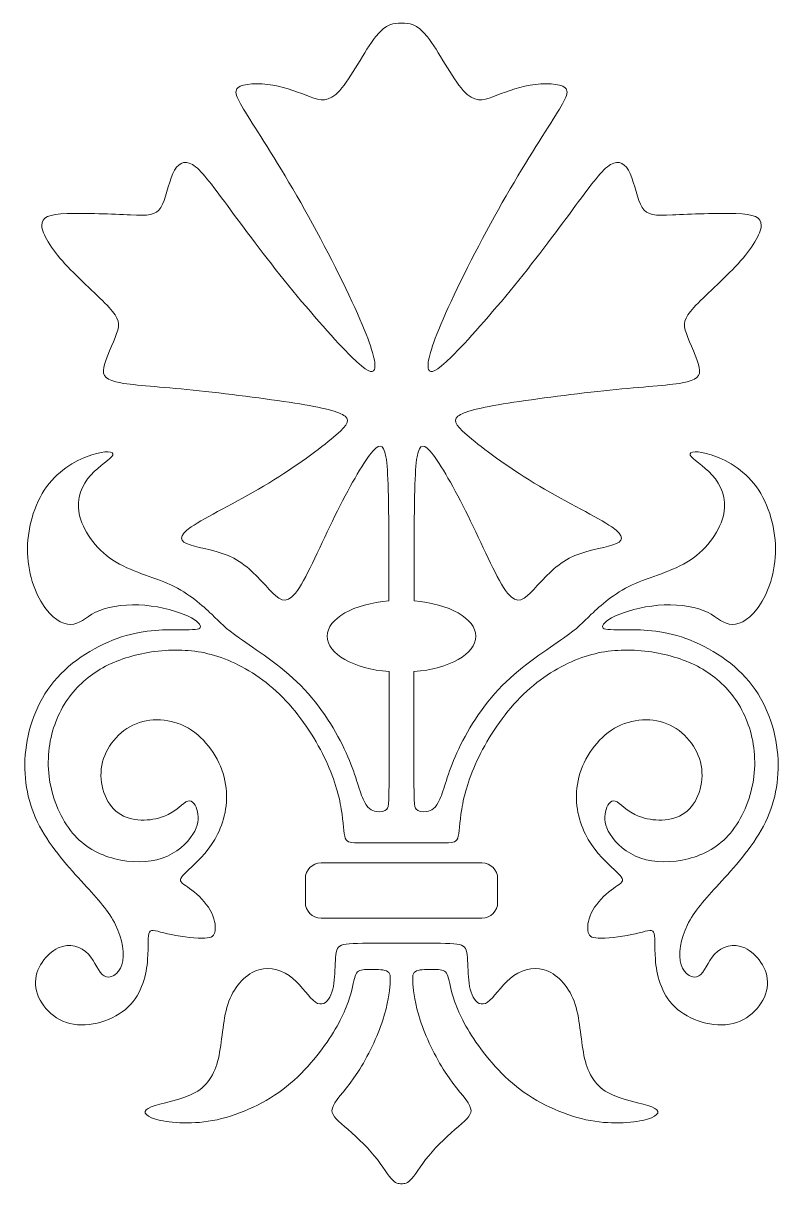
# Model space of a CAD drawing. Header units: millimetres. Extents: x 152 to 339, y -75 to 138.
# Drawn here: x 151.9 to 215.6, y 40.4 to 138.1 of the extents above; entities that cross this region are included whole.
import ezdxf

# ---------------------------------------------------------------- set-up
doc = ezdxf.new("R2010")
doc.units = ezdxf.units.MM
doc.header["$MEASUREMENT"] = 0
doc.layers.add('Layer 1', color=7, linetype='Continuous')

msp = doc.modelspace()

# ---------------------------------------------------------------- linework, layer by layer
at = {"layer": 'Layer 1', "lineweight": 20}
for points, knots in [([(183.7566, 138.1104), (183.1153, 138.1104), (182.4726, 138.1104), (181.5686, 136.9582), (181.5686, 136.9582), (180.6639, 135.8053), (179.4965, 133.4989), (178.5627, 132.4486), (178.5627, 132.4486), (177.6289, 131.3977), (176.928, 131.6028), (176.0531, 131.9232), (176.0531, 131.9232), (175.1775, 132.2441), (174.1266, 132.6823), (172.9307, 132.8861), (172.9307, 132.8861), (171.7342, 133.0906), (170.3907, 133.0615), (169.9678, 132.6677), (169.9678, 132.6677), (169.5442, 132.2739), (170.0413, 131.5142), (171.1935, 129.7054), (171.1935, 129.7054), (172.3463, 127.8961), (174.1557, 125.0357), (175.936, 121.826), (175.936, 121.826), (177.7162, 118.6155), (179.4674, 115.055), (180.4449, 112.7499), (180.4449, 112.7499), (181.4224, 110.4442), (181.6275, 109.3933), (181.4819, 108.9704), (181.4819, 108.9704), (181.3357, 108.5468), (180.8386, 108.752), (179.5547, 110.0206), (179.5547, 110.0206), (178.2708, 111.29), (176.1987, 113.6255), (174.2437, 116.0325), (174.2437, 116.0325), (172.2881, 118.4402), (170.4496, 120.9213), (169.0929, 122.7598), (169.0929, 122.7598), (167.7355, 124.5983), (166.86, 125.7948), (166.1452, 126.2177), (166.1452, 126.2177), (165.4304, 126.6413), (164.8752, 126.2905), (164.4966, 125.4447), (164.4966, 125.4447), (164.1174, 124.5983), (163.9123, 123.2555), (163.4894, 122.5844), (163.4894, 122.5844), (163.0665, 121.9133), (162.4239, 121.9133), (160.9361, 121.9716), (160.9361, 121.9716), (159.4477, 122.0298), (157.1122, 122.1469), (155.6099, 122.0887), (155.6099, 122.0887), (154.1069, 122.0305), (153.4352, 121.7962), (153.4643, 121.0814), (153.4643, 121.0814), (153.4934, 120.3667), (154.2234, 119.1701), (155.4193, 117.8571), (155.4193, 117.8571), (156.6158, 116.5434), (158.2803, 115.1133), (159.1406, 114.1794), (159.1406, 114.1794), (160.0016, 113.2456), (160.0605, 112.8075), (159.7687, 111.9763), (159.7687, 111.9763), (159.4768, 111.1444), (158.8342, 109.9187), (158.6886, 109.1457), (158.6886, 109.1457), (158.5424, 108.3721), (158.8931, 108.0504), (160.1188, 107.832), (160.1188, 107.832), (161.3444, 107.613), (163.4457, 107.4959), (166.2034, 107.2192), (166.2034, 107.2192), (168.9612, 106.9419), (172.3761, 106.5038), (174.7685, 106.1246), (174.7685, 106.1246), (177.1616, 105.7454), (178.5342, 105.4244), (179.0154, 105.0161), (179.0154, 105.0161), (179.4972, 104.6077), (179.0882, 104.1107), (177.8334, 103.0895), (177.8334, 103.0895), (176.5786, 102.0684), (174.4774, 100.5211), (172.1432, 99.1352), (172.1432, 99.1352), (169.8083, 97.7488), (167.2392, 96.5231), (166.0572, 95.7064), (166.0572, 95.7064), (164.8752, 94.8891), (165.0804, 94.4801), (165.9553, 94.1889), (165.9553, 94.1889), (166.8308, 93.897), (168.3775, 93.721), (169.6323, 93.0651), (169.6323, 93.0651), (170.887, 92.4086), (171.8506, 91.2697), (172.6236, 90.4384), (172.6236, 90.4384), (173.3973, 89.6065), (173.981, 89.0811), (174.8268, 90.1313), (174.8268, 90.1313), (175.6732, 91.1823), (176.7831, 93.809), (177.9353, 96.1875), (177.9353, 96.1875), (179.0882, 98.5661), (180.2847, 100.6964), (181.0723, 101.7467), (181.0723, 101.7467), (181.8605, 102.7977), (182.2404, 102.7686), (182.4442, 101.6018), (182.4442, 101.6018), (182.6487, 100.4344), (182.6778, 98.128), (182.6924, 93.1307), (182.6924, 93.1307), (182.6957, 92.0221), (182.699, 90.7812), (182.7003, 89.4781)], [0, 0, 0, 0, 0.025641, 0.025641, 0.025641, 0.025641, 0.0512821, 0.0512821, 0.0512821, 0.0512821, 0.0769231, 0.0769231, 0.0769231, 0.0769231, 0.1025641, 0.1025641, 0.1025641, 0.1025641, 0.1282051, 0.1282051, 0.1282051, 0.1282051, 0.1538462, 0.1538462, 0.1538462, 0.1538462, 0.1794872, 0.1794872, 0.1794872, 0.1794872, 0.2051282, 0.2051282, 0.2051282, 0.2051282, 0.2307692, 0.2307692, 0.2307692, 0.2307692, 0.2564103, 0.2564103, 0.2564103, 0.2564103, 0.2820513, 0.2820513, 0.2820513, 0.2820513, 0.3076923, 0.3076923, 0.3076923, 0.3076923, 0.3333333, 0.3333333, 0.3333333, 0.3333333, 0.3589744, 0.3589744, 0.3589744, 0.3589744, 0.3846154, 0.3846154, 0.3846154, 0.3846154, 0.4102564, 0.4102564, 0.4102564, 0.4102564, 0.4358974, 0.4358974, 0.4358974, 0.4358974, 0.4615385, 0.4615385, 0.4615385, 0.4615385, 0.4871795, 0.4871795, 0.4871795, 0.4871795, 0.5128205, 0.5128205, 0.5128205, 0.5128205, 0.5384615, 0.5384615, 0.5384615, 0.5384615, 0.5641026, 0.5641026, 0.5641026, 0.5641026, 0.5897436, 0.5897436, 0.5897436, 0.5897436, 0.6153846, 0.6153846, 0.6153846, 0.6153846, 0.6410256, 0.6410256, 0.6410256, 0.6410256, 0.6666667, 0.6666667, 0.6666667, 0.6666667, 0.6923077, 0.6923077, 0.6923077, 0.6923077, 0.7179487, 0.7179487, 0.7179487, 0.7179487, 0.7435897, 0.7435897, 0.7435897, 0.7435897, 0.7692308, 0.7692308, 0.7692308, 0.7692308, 0.7948718, 0.7948718, 0.7948718, 0.7948718, 0.8205128, 0.8205128, 0.8205128, 0.8205128, 0.8461538, 0.8461538, 0.8461538, 0.8461538, 0.8717949, 0.8717949, 0.8717949, 0.8717949, 0.8974359, 0.8974359, 0.8974359, 0.8974359, 0.9230769, 0.9230769, 0.9230769, 0.9230769, 0.9487179, 0.9487179, 0.9487179, 0.9487179, 1, 1, 1, 1]), ([(183.7566, 138.1104), (184.3978, 138.1104), (185.0405, 138.1104), (185.9445, 136.9582), (185.9445, 136.9582), (186.8492, 135.8053), (188.0166, 133.4989), (188.9504, 132.4486), (188.9504, 132.4486), (189.8842, 131.3977), (190.5851, 131.6028), (191.46, 131.9232), (191.46, 131.9232), (192.3356, 132.2441), (193.3865, 132.6823), (194.5824, 132.8861), (194.5824, 132.8861), (195.7789, 133.0906), (197.1224, 133.0615), (197.5453, 132.6677), (197.5453, 132.6677), (197.9689, 132.2739), (197.4719, 131.5142), (196.3196, 129.7054), (196.3196, 129.7054), (195.1668, 127.8961), (193.3574, 125.0357), (191.5771, 121.826), (191.5771, 121.826), (189.7969, 118.6155), (188.0457, 115.055), (187.0682, 112.7499), (187.0682, 112.7499), (186.0908, 110.4442), (185.8856, 109.3933), (186.0312, 108.9704), (186.0312, 108.9704), (186.1774, 108.5468), (186.6745, 108.752), (187.9584, 110.0206), (187.9584, 110.0206), (189.2423, 111.29), (191.3144, 113.6255), (193.2694, 116.0325), (193.2694, 116.0325), (195.225, 118.4402), (197.0635, 120.9213), (198.4202, 122.7598), (198.4202, 122.7598), (199.7776, 124.5983), (200.6532, 125.7948), (201.3679, 126.2177), (201.3679, 126.2177), (202.0827, 126.6413), (202.6379, 126.2905), (203.0165, 125.4447), (203.0165, 125.4447), (203.3957, 124.5983), (203.6009, 123.2555), (204.0237, 122.5844), (204.0237, 122.5844), (204.4466, 121.9133), (205.0893, 121.9133), (206.577, 121.9716), (206.577, 121.9716), (208.0654, 122.0298), (210.4009, 122.1469), (211.9032, 122.0887), (211.9032, 122.0887), (213.4062, 122.0305), (214.0779, 121.7962), (214.0488, 121.0814), (214.0488, 121.0814), (214.0197, 120.3667), (213.2897, 119.1701), (212.0938, 117.8571), (212.0938, 117.8571), (210.8973, 116.5434), (209.2328, 115.1133), (208.3725, 114.1794), (208.3725, 114.1794), (207.5115, 113.2456), (207.4526, 112.8075), (207.7444, 111.9763), (207.7444, 111.9763), (208.0363, 111.1444), (208.6789, 109.9187), (208.8245, 109.1457), (208.8245, 109.1457), (208.9708, 108.3721), (208.62, 108.0504), (207.3943, 107.832), (207.3943, 107.832), (206.1687, 107.613), (204.0674, 107.4959), (201.3097, 107.2192), (201.3097, 107.2192), (198.5519, 106.9419), (195.137, 106.5038), (192.7446, 106.1246), (192.7446, 106.1246), (190.3515, 105.7454), (188.9789, 105.4244), (188.4977, 105.0161), (188.4977, 105.0161), (188.0159, 104.6077), (188.4249, 104.1107), (189.6797, 103.0895), (189.6797, 103.0895), (190.9345, 102.0684), (193.0358, 100.5211), (195.37, 99.1352), (195.37, 99.1352), (197.7048, 97.7488), (200.2739, 96.5231), (201.4559, 95.7064), (201.4559, 95.7064), (202.6379, 94.8891), (202.4328, 94.4801), (201.5579, 94.1889), (201.5579, 94.1889), (200.6823, 93.897), (199.1356, 93.721), (197.8808, 93.0651), (197.8808, 93.0651), (196.6261, 92.4086), (195.6625, 91.2697), (194.8895, 90.4384), (194.8895, 90.4384), (194.1158, 89.6065), (193.5321, 89.0811), (192.6863, 90.1313), (192.6863, 90.1313), (191.8399, 91.1823), (190.73, 93.809), (189.5778, 96.1875), (189.5778, 96.1875), (188.4249, 98.5661), (187.2284, 100.6964), (186.4408, 101.7467), (186.4408, 101.7467), (185.6526, 102.7977), (185.2728, 102.7686), (185.0689, 101.6018), (185.0689, 101.6018), (184.8644, 100.4344), (184.8353, 98.128), (184.8207, 93.1307), (184.8207, 93.1307), (184.8174, 92.0221), (184.8141, 90.7812), (184.8128, 89.4781)], [0, 0, 0, 0, 0.025641, 0.025641, 0.025641, 0.025641, 0.0512821, 0.0512821, 0.0512821, 0.0512821, 0.0769231, 0.0769231, 0.0769231, 0.0769231, 0.1025641, 0.1025641, 0.1025641, 0.1025641, 0.1282051, 0.1282051, 0.1282051, 0.1282051, 0.1538462, 0.1538462, 0.1538462, 0.1538462, 0.1794872, 0.1794872, 0.1794872, 0.1794872, 0.2051282, 0.2051282, 0.2051282, 0.2051282, 0.2307692, 0.2307692, 0.2307692, 0.2307692, 0.2564103, 0.2564103, 0.2564103, 0.2564103, 0.2820513, 0.2820513, 0.2820513, 0.2820513, 0.3076923, 0.3076923, 0.3076923, 0.3076923, 0.3333333, 0.3333333, 0.3333333, 0.3333333, 0.3589744, 0.3589744, 0.3589744, 0.3589744, 0.3846154, 0.3846154, 0.3846154, 0.3846154, 0.4102564, 0.4102564, 0.4102564, 0.4102564, 0.4358974, 0.4358974, 0.4358974, 0.4358974, 0.4615385, 0.4615385, 0.4615385, 0.4615385, 0.4871795, 0.4871795, 0.4871795, 0.4871795, 0.5128205, 0.5128205, 0.5128205, 0.5128205, 0.5384615, 0.5384615, 0.5384615, 0.5384615, 0.5641026, 0.5641026, 0.5641026, 0.5641026, 0.5897436, 0.5897436, 0.5897436, 0.5897436, 0.6153846, 0.6153846, 0.6153846, 0.6153846, 0.6410256, 0.6410256, 0.6410256, 0.6410256, 0.6666667, 0.6666667, 0.6666667, 0.6666667, 0.6923077, 0.6923077, 0.6923077, 0.6923077, 0.7179487, 0.7179487, 0.7179487, 0.7179487, 0.7435897, 0.7435897, 0.7435897, 0.7435897, 0.7692308, 0.7692308, 0.7692308, 0.7692308, 0.7948718, 0.7948718, 0.7948718, 0.7948718, 0.8205128, 0.8205128, 0.8205128, 0.8205128, 0.8461538, 0.8461538, 0.8461538, 0.8461538, 0.8717949, 0.8717949, 0.8717949, 0.8717949, 0.8974359, 0.8974359, 0.8974359, 0.8974359, 0.9230769, 0.9230769, 0.9230769, 0.9230769, 0.9487179, 0.9487179, 0.9487179, 0.9487179, 1, 1, 1, 1]), ([(182.7056, 83.5212), (182.7063, 80.8018), (182.7069, 78.2479), (182.7069, 76.4452), (182.7069, 76.4452), (182.7069, 72.4472), (182.7083, 72.1408), (182.5335, 71.9515), (182.5335, 71.9515), (182.3582, 71.7616), (182.0074, 71.6888), (181.6355, 71.747), (181.6355, 71.747), (181.2635, 71.8052), (180.8691, 71.9958), (180.5263, 72.7761), (180.5263, 72.7761), (180.1835, 73.5564), (179.8916, 74.9283), (179.0968, 76.6861), (179.0968, 76.6861), (178.3013, 78.4445), (177.0021, 80.5901), (175.2735, 82.3406), (175.2735, 82.3406), (173.5442, 84.0917), (171.3847, 85.4497), (170.1299, 86.3319), (170.1299, 86.3319), (168.8752, 87.2148), (168.5244, 87.6238), (167.7732, 88.3458), (167.7732, 88.3458), (167.0221, 89.0678), (165.8686, 90.1042), (164.3444, 90.819), (164.3444, 90.819), (162.8196, 91.5337), (160.9222, 91.9282), (159.4418, 92.9129), (159.4418, 92.9129), (157.9606, 93.8977), (156.8945, 95.4741), (156.6172, 96.809), (156.6172, 96.809), (156.3399, 98.1439), (156.8514, 99.2391), (157.5953, 100.0631), (157.5953, 100.0631), (158.3392, 100.887), (159.3173, 101.4423), (159.4411, 101.7553), (159.4411, 101.7553), (159.5655, 102.069), (158.8349, 102.1425), (157.6827, 101.7706), (157.6827, 101.7706), (156.5298, 101.3986), (154.954, 100.5806), (153.8746, 99.0929), (153.8746, 99.0929), (152.7946, 97.6045), (152.2108, 95.4443), (152.2691, 93.5039), (152.2691, 93.5039), (152.3273, 91.5635), (153.0282, 89.8408), (153.8157, 88.7978), (153.8157, 88.7978), (154.6039, 87.7548), (155.4795, 87.3895), (156.1724, 87.5205), (156.1724, 87.5205), (156.8653, 87.6522), (157.3769, 88.2803), (158.3465, 88.674), (158.3465, 88.674), (159.3167, 89.0678), (160.7475, 89.2286), (162.1552, 89.1049), (162.1552, 89.1049), (163.5628, 88.9805), (164.95, 88.5715), (165.7812, 88.185), (165.7812, 88.185), (166.6131, 87.7985), (166.8904, 87.4332), (166.8103, 87.2439), (166.8103, 87.2439), (166.7302, 87.0539), (166.2915, 87.0394), (165.1611, 87.0467), (165.1611, 87.0467), (164.0301, 87.0539), (162.2061, 87.0837), (160.1929, 86.4418), (160.1929, 86.4418), (158.179, 85.7998), (155.9752, 84.4855), (154.4947, 82.6986), (154.4947, 82.6986), (153.0136, 80.911), (152.2539, 78.649), (152.0791, 76.5114), (152.0791, 76.5114), (151.9038, 74.3737), (152.3128, 72.3598), (153.283, 70.5141), (153.283, 70.5141), (154.2532, 68.6683), (155.7859, 66.9899), (157.0043, 65.6623), (157.0043, 65.6623), (158.2227, 64.3348), (159.1274, 63.3566), (159.6886, 62.1971), (159.6886, 62.1971), (160.2505, 61.037), (160.4702, 59.6935), (160.2075, 58.8404), (160.2075, 58.8404), (159.9447, 57.9867), (159.2002, 57.622), (158.7118, 57.8993), (158.7118, 57.8993), (158.2227, 58.1766), (157.9891, 59.0959), (157.3908, 59.7306), (157.3908, 59.7306), (156.7925, 60.3652), (155.8296, 60.7153), (154.8448, 60.256), (154.8448, 60.256), (153.8601, 59.7961), (152.8528, 58.5267), (152.9402, 57.1555), (152.9402, 57.1555), (153.0275, 55.7835), (154.2102, 54.3097), (155.8369, 53.9014), (155.8369, 53.9014), (157.4636, 53.4924), (159.5357, 54.1489), (160.7396, 55.2938), (160.7396, 55.2938), (161.9434, 56.4394), (162.2796, 58.0747), (162.3815, 59.2924), (162.3815, 59.2924), (162.4841, 60.5108), (162.3517, 61.3143), (162.5264, 61.5988), (162.5264, 61.5988), (162.7018, 61.8834), (163.1843, 61.6491), (164.0519, 61.4526), (164.0519, 61.4526), (164.9202, 61.256), (166.1756, 61.0945), (166.9268, 61.08), (166.9268, 61.08), (167.6779, 61.0654), (167.9268, 61.1971), (168.0287, 61.5691), (168.0287, 61.5691), (168.1306, 61.941), (168.0869, 62.5538), (167.7732, 63.1958), (167.7732, 63.1958), (167.4595, 63.8377), (166.8758, 64.5095), (166.3219, 64.9615), (166.3219, 64.9615), (165.7673, 65.4135), (165.2412, 65.6478), (165.1611, 65.9099), (165.1611, 65.9099), (165.081, 66.1726), (165.4457, 66.4645), (166.0876, 67.07), (166.0876, 67.07), (166.7296, 67.6756), (167.6495, 68.5955), (168.2769, 69.8503), (168.2769, 69.8503), (168.9043, 71.105), (169.2398, 72.696), (168.8897, 74.33), (168.8897, 74.33), (168.5396, 75.964), (167.5026, 77.6424), (166.0876, 78.5835), (166.0876, 78.5835), (164.672, 79.5246), (162.8772, 79.7291), (161.4113, 79.1387), (161.4113, 79.1387), (159.9447, 78.5477), (158.8058, 77.1606), (158.5218, 75.6292), (158.5218, 75.6292), (158.2373, 74.0971), (158.8064, 72.4181), (159.9077, 71.6232), (159.9077, 71.6232), (161.0096, 70.8278), (162.6442, 70.9158), (163.7309, 71.3314), (163.7309, 71.3314), (164.8183, 71.747), (165.3583, 72.4915), (165.7666, 72.6226), (165.7666, 72.6226), (166.175, 72.7543), (166.4529, 72.2718), (166.5767, 71.7252), (166.5767, 71.7252), (166.7005, 71.1778), (166.6713, 70.565), (166.1975, 69.8284), (166.1975, 69.8284), (165.723, 69.0912), (164.8037, 68.2302), (163.6144, 67.8145), (163.6144, 67.8145), (162.4252, 67.3983), (160.9659, 67.428), (159.6165, 67.7709), (159.6165, 67.7709), (158.2664, 68.1137), (157.0262, 68.7702), (156.0559, 69.9297), (156.0559, 69.9297), (155.0857, 71.0898), (154.3849, 72.7543), (154.1294, 74.3956), (154.1294, 74.3956), (153.874, 76.0368), (154.0646, 77.6569), (154.553, 79.05), (154.553, 79.05), (155.0414, 80.4438), (155.8303, 81.6112), (156.7998, 82.5305), (156.7998, 82.5305), (157.77, 83.4497), (158.9236, 84.1215), (160.2803, 84.588), (160.2803, 84.588), (161.637, 85.0546), (163.1988, 85.318), (164.6939, 85.3326), (164.6939, 85.3326), (166.1895, 85.3471), (167.6204, 85.1129), (169.1518, 84.4789), (169.1518, 84.4789), (170.6839, 83.8442), (172.3192, 82.8078), (173.756, 81.3492), (173.756, 81.3492), (175.1934, 79.8899), (176.4337, 78.007), (177.2576, 76.3148), (177.2576, 76.3148), (178.0822, 74.6219), (178.4912, 73.1189), (178.6878, 71.9442), (178.6878, 71.9442), (178.885, 70.7695), (178.8704, 69.9231), (179.0233, 69.5074), (179.0233, 69.5074), (179.1768, 69.0912), (179.4978, 69.1057), (180.3145, 69.113), (180.3145, 69.113), (181.1312, 69.1203), (182.4442, 69.1203), (183.7566, 69.1203)], [0, 0, 0, 0, 0.0140845, 0.0140845, 0.0140845, 0.0140845, 0.028169, 0.028169, 0.028169, 0.028169, 0.0422535, 0.0422535, 0.0422535, 0.0422535, 0.056338, 0.056338, 0.056338, 0.056338, 0.0704225, 0.0704225, 0.0704225, 0.0704225, 0.084507, 0.084507, 0.084507, 0.084507, 0.0985915, 0.0985915, 0.0985915, 0.0985915, 0.1126761, 0.1126761, 0.1126761, 0.1126761, 0.1267606, 0.1267606, 0.1267606, 0.1267606, 0.1408451, 0.1408451, 0.1408451, 0.1408451, 0.1549296, 0.1549296, 0.1549296, 0.1549296, 0.1690141, 0.1690141, 0.1690141, 0.1690141, 0.1830986, 0.1830986, 0.1830986, 0.1830986, 0.1971831, 0.1971831, 0.1971831, 0.1971831, 0.2112676, 0.2112676, 0.2112676, 0.2112676, 0.2253521, 0.2253521, 0.2253521, 0.2253521, 0.2394366, 0.2394366, 0.2394366, 0.2394366, 0.2535211, 0.2535211, 0.2535211, 0.2535211, 0.2676056, 0.2676056, 0.2676056, 0.2676056, 0.2816901, 0.2816901, 0.2816901, 0.2816901, 0.2957746, 0.2957746, 0.2957746, 0.2957746, 0.3098592, 0.3098592, 0.3098592, 0.3098592, 0.3239437, 0.3239437, 0.3239437, 0.3239437, 0.3380282, 0.3380282, 0.3380282, 0.3380282, 0.3521127, 0.3521127, 0.3521127, 0.3521127, 0.3661972, 0.3661972, 0.3661972, 0.3661972, 0.3802817, 0.3802817, 0.3802817, 0.3802817, 0.3943662, 0.3943662, 0.3943662, 0.3943662, 0.4084507, 0.4084507, 0.4084507, 0.4084507, 0.4225352, 0.4225352, 0.4225352, 0.4225352, 0.4366197, 0.4366197, 0.4366197, 0.4366197, 0.4507042, 0.4507042, 0.4507042, 0.4507042, 0.4647887, 0.4647887, 0.4647887, 0.4647887, 0.4788732, 0.4788732, 0.4788732, 0.4788732, 0.4929577, 0.4929577, 0.4929577, 0.4929577, 0.5070423, 0.5070423, 0.5070423, 0.5070423, 0.5211268, 0.5211268, 0.5211268, 0.5211268, 0.5352113, 0.5352113, 0.5352113, 0.5352113, 0.5492958, 0.5492958, 0.5492958, 0.5492958, 0.5633803, 0.5633803, 0.5633803, 0.5633803, 0.5774648, 0.5774648, 0.5774648, 0.5774648, 0.5915493, 0.5915493, 0.5915493, 0.5915493, 0.6056338, 0.6056338, 0.6056338, 0.6056338, 0.6197183, 0.6197183, 0.6197183, 0.6197183, 0.6338028, 0.6338028, 0.6338028, 0.6338028, 0.6478873, 0.6478873, 0.6478873, 0.6478873, 0.6619718, 0.6619718, 0.6619718, 0.6619718, 0.6760563, 0.6760563, 0.6760563, 0.6760563, 0.6901408, 0.6901408, 0.6901408, 0.6901408, 0.7042254, 0.7042254, 0.7042254, 0.7042254, 0.7183099, 0.7183099, 0.7183099, 0.7183099, 0.7323944, 0.7323944, 0.7323944, 0.7323944, 0.7464789, 0.7464789, 0.7464789, 0.7464789, 0.7605634, 0.7605634, 0.7605634, 0.7605634, 0.7746479, 0.7746479, 0.7746479, 0.7746479, 0.7887324, 0.7887324, 0.7887324, 0.7887324, 0.8028169, 0.8028169, 0.8028169, 0.8028169, 0.8169014, 0.8169014, 0.8169014, 0.8169014, 0.8309859, 0.8309859, 0.8309859, 0.8309859, 0.8450704, 0.8450704, 0.8450704, 0.8450704, 0.8591549, 0.8591549, 0.8591549, 0.8591549, 0.8732394, 0.8732394, 0.8732394, 0.8732394, 0.8873239, 0.8873239, 0.8873239, 0.8873239, 0.9014085, 0.9014085, 0.9014085, 0.9014085, 0.915493, 0.915493, 0.915493, 0.915493, 0.9295775, 0.9295775, 0.9295775, 0.9295775, 0.943662, 0.943662, 0.943662, 0.943662, 0.9577465, 0.9577465, 0.9577465, 0.9577465, 0.971831, 0.971831, 0.971831, 0.971831, 1, 1, 1, 1]), ([(184.8075, 83.5212), (184.8068, 80.8018), (184.8062, 78.2479), (184.8062, 76.4452), (184.8062, 76.4452), (184.8062, 72.4472), (184.8049, 72.1408), (184.9796, 71.9515), (184.9796, 71.9515), (185.155, 71.7616), (185.5057, 71.6888), (185.8776, 71.747), (185.8776, 71.747), (186.2496, 71.8052), (186.644, 71.9958), (186.9868, 72.7761), (186.9868, 72.7761), (187.3297, 73.5564), (187.6215, 74.9283), (188.4163, 76.6861), (188.4163, 76.6861), (189.2118, 78.4445), (190.511, 80.5901), (192.2396, 82.3406), (192.2396, 82.3406), (193.9689, 84.0917), (196.1284, 85.4497), (197.3832, 86.3319), (197.3832, 86.3319), (198.638, 87.2148), (198.9887, 87.6238), (199.7399, 88.3458), (199.7399, 88.3458), (200.491, 89.0678), (201.6445, 90.1042), (203.1687, 90.819), (203.1687, 90.819), (204.6935, 91.5337), (206.5909, 91.9282), (208.0714, 92.9129), (208.0714, 92.9129), (209.5525, 93.8977), (210.6187, 95.4741), (210.896, 96.809), (210.896, 96.809), (211.1733, 98.1439), (210.6617, 99.2391), (209.9178, 100.0631), (209.9178, 100.0631), (209.1739, 100.887), (208.1958, 101.4423), (208.072, 101.7553), (208.072, 101.7553), (207.9476, 102.069), (208.6782, 102.1425), (209.8304, 101.7706), (209.8304, 101.7706), (210.9833, 101.3986), (212.5591, 100.5806), (213.6385, 99.0929), (213.6385, 99.0929), (214.7186, 97.6045), (215.3023, 95.4443), (215.244, 93.5039), (215.244, 93.5039), (215.1858, 91.5635), (214.4849, 89.8408), (213.6974, 88.7978), (213.6974, 88.7978), (212.9092, 87.7548), (212.0336, 87.3895), (211.3407, 87.5205), (211.3407, 87.5205), (210.6478, 87.6522), (210.1362, 88.2803), (209.1667, 88.674), (209.1667, 88.674), (208.1964, 89.0678), (206.7656, 89.2286), (205.3579, 89.1049), (205.3579, 89.1049), (203.9503, 88.9805), (202.5631, 88.5715), (201.7319, 88.185), (201.7319, 88.185), (200.9, 87.7985), (200.6227, 87.4332), (200.7028, 87.2439), (200.7028, 87.2439), (200.7829, 87.0539), (201.2217, 87.0394), (202.352, 87.0467), (202.352, 87.0467), (203.483, 87.0539), (205.307, 87.0837), (207.3202, 86.4418), (207.3202, 86.4418), (209.3341, 85.7998), (211.5379, 84.4855), (213.0184, 82.6986), (213.0184, 82.6986), (214.4995, 80.911), (215.2592, 78.649), (215.434, 76.5114), (215.434, 76.5114), (215.6093, 74.3737), (215.2003, 72.3598), (214.2301, 70.5141), (214.2301, 70.5141), (213.2599, 68.6683), (211.7272, 66.9899), (210.5088, 65.6623), (210.5088, 65.6623), (209.2904, 64.3348), (208.3857, 63.3566), (207.8245, 62.1971), (207.8245, 62.1971), (207.2626, 61.037), (207.0429, 59.6935), (207.3056, 58.8404), (207.3056, 58.8404), (207.5684, 57.9867), (208.3129, 57.622), (208.8013, 57.8993), (208.8013, 57.8993), (209.2904, 58.1766), (209.524, 59.0959), (210.1223, 59.7306), (210.1223, 59.7306), (210.7206, 60.3652), (211.6835, 60.7153), (212.6683, 60.256), (212.6683, 60.256), (213.653, 59.7961), (214.6603, 58.5267), (214.573, 57.1555), (214.573, 57.1555), (214.4856, 55.7835), (213.3029, 54.3097), (211.6762, 53.9014), (211.6762, 53.9014), (210.0495, 53.4924), (207.9774, 54.1489), (206.7736, 55.2938), (206.7736, 55.2938), (205.5697, 56.4394), (205.2335, 58.0747), (205.1316, 59.2924), (205.1316, 59.2924), (205.029, 60.5108), (205.1614, 61.3143), (204.9867, 61.5988), (204.9867, 61.5988), (204.8113, 61.8834), (204.3288, 61.6491), (203.4612, 61.4526), (203.4612, 61.4526), (202.5929, 61.256), (201.3375, 61.0945), (200.5863, 61.08), (200.5863, 61.08), (199.8352, 61.0654), (199.5863, 61.1971), (199.4844, 61.5691), (199.4844, 61.5691), (199.3825, 61.941), (199.4262, 62.5538), (199.7399, 63.1958), (199.7399, 63.1958), (200.0536, 63.8377), (200.6373, 64.5095), (201.1912, 64.9615), (201.1912, 64.9615), (201.7458, 65.4135), (202.2719, 65.6478), (202.352, 65.9099), (202.352, 65.9099), (202.4321, 66.1726), (202.0674, 66.4645), (201.4255, 67.07), (201.4255, 67.07), (200.7835, 67.6756), (199.8636, 68.5955), (199.2362, 69.8503), (199.2362, 69.8503), (198.6088, 71.105), (198.2733, 72.696), (198.6234, 74.33), (198.6234, 74.33), (198.9735, 75.964), (200.0105, 77.6424), (201.4255, 78.5835), (201.4255, 78.5835), (202.8411, 79.5246), (204.6359, 79.7291), (206.1018, 79.1387), (206.1018, 79.1387), (207.5684, 78.5477), (208.7074, 77.1606), (208.9913, 75.6292), (208.9913, 75.6292), (209.2758, 74.0971), (208.7067, 72.4181), (207.6054, 71.6232), (207.6054, 71.6232), (206.5035, 70.8278), (204.8689, 70.9158), (203.7822, 71.3314), (203.7822, 71.3314), (202.6948, 71.747), (202.1548, 72.4915), (201.7465, 72.6226), (201.7465, 72.6226), (201.3381, 72.7543), (201.0602, 72.2718), (200.9364, 71.7252), (200.9364, 71.7252), (200.8127, 71.1778), (200.8418, 70.565), (201.3156, 69.8284), (201.3156, 69.8284), (201.7901, 69.0912), (202.7094, 68.2302), (203.8987, 67.8145), (203.8987, 67.8145), (205.0879, 67.3983), (206.5472, 67.428), (207.8966, 67.7709), (207.8966, 67.7709), (209.2467, 68.1137), (210.487, 68.7702), (211.4572, 69.9297), (211.4572, 69.9297), (212.4274, 71.0898), (213.1282, 72.7543), (213.3837, 74.3956), (213.3837, 74.3956), (213.6391, 76.0368), (213.4485, 77.6569), (212.9601, 79.05), (212.9601, 79.05), (212.4717, 80.4438), (211.6828, 81.6112), (210.7133, 82.5305), (210.7133, 82.5305), (209.7431, 83.4497), (208.5896, 84.1215), (207.2328, 84.588), (207.2328, 84.588), (205.8761, 85.0546), (204.3143, 85.318), (202.8193, 85.3326), (202.8193, 85.3326), (201.3236, 85.3471), (199.8927, 85.1129), (198.3613, 84.4789), (198.3613, 84.4789), (196.8292, 83.8442), (195.1939, 82.8078), (193.7571, 81.3492), (193.7571, 81.3492), (192.3197, 79.8899), (191.0795, 78.007), (190.2555, 76.3148), (190.2555, 76.3148), (189.4309, 74.6219), (189.0219, 73.1189), (188.8253, 71.9442), (188.8253, 71.9442), (188.6281, 70.7695), (188.6427, 69.9231), (188.4898, 69.5074), (188.4898, 69.5074), (188.3363, 69.0912), (188.0153, 69.1057), (187.1986, 69.113), (187.1986, 69.113), (186.3819, 69.1203), (185.0689, 69.1203), (183.7566, 69.1203)], [0, 0, 0, 0, 0.0140845, 0.0140845, 0.0140845, 0.0140845, 0.028169, 0.028169, 0.028169, 0.028169, 0.0422535, 0.0422535, 0.0422535, 0.0422535, 0.056338, 0.056338, 0.056338, 0.056338, 0.0704225, 0.0704225, 0.0704225, 0.0704225, 0.084507, 0.084507, 0.084507, 0.084507, 0.0985915, 0.0985915, 0.0985915, 0.0985915, 0.1126761, 0.1126761, 0.1126761, 0.1126761, 0.1267606, 0.1267606, 0.1267606, 0.1267606, 0.1408451, 0.1408451, 0.1408451, 0.1408451, 0.1549296, 0.1549296, 0.1549296, 0.1549296, 0.1690141, 0.1690141, 0.1690141, 0.1690141, 0.1830986, 0.1830986, 0.1830986, 0.1830986, 0.1971831, 0.1971831, 0.1971831, 0.1971831, 0.2112676, 0.2112676, 0.2112676, 0.2112676, 0.2253521, 0.2253521, 0.2253521, 0.2253521, 0.2394366, 0.2394366, 0.2394366, 0.2394366, 0.2535211, 0.2535211, 0.2535211, 0.2535211, 0.2676056, 0.2676056, 0.2676056, 0.2676056, 0.2816901, 0.2816901, 0.2816901, 0.2816901, 0.2957746, 0.2957746, 0.2957746, 0.2957746, 0.3098592, 0.3098592, 0.3098592, 0.3098592, 0.3239437, 0.3239437, 0.3239437, 0.3239437, 0.3380282, 0.3380282, 0.3380282, 0.3380282, 0.3521127, 0.3521127, 0.3521127, 0.3521127, 0.3661972, 0.3661972, 0.3661972, 0.3661972, 0.3802817, 0.3802817, 0.3802817, 0.3802817, 0.3943662, 0.3943662, 0.3943662, 0.3943662, 0.4084507, 0.4084507, 0.4084507, 0.4084507, 0.4225352, 0.4225352, 0.4225352, 0.4225352, 0.4366197, 0.4366197, 0.4366197, 0.4366197, 0.4507042, 0.4507042, 0.4507042, 0.4507042, 0.4647887, 0.4647887, 0.4647887, 0.4647887, 0.4788732, 0.4788732, 0.4788732, 0.4788732, 0.4929577, 0.4929577, 0.4929577, 0.4929577, 0.5070423, 0.5070423, 0.5070423, 0.5070423, 0.5211268, 0.5211268, 0.5211268, 0.5211268, 0.5352113, 0.5352113, 0.5352113, 0.5352113, 0.5492958, 0.5492958, 0.5492958, 0.5492958, 0.5633803, 0.5633803, 0.5633803, 0.5633803, 0.5774648, 0.5774648, 0.5774648, 0.5774648, 0.5915493, 0.5915493, 0.5915493, 0.5915493, 0.6056338, 0.6056338, 0.6056338, 0.6056338, 0.6197183, 0.6197183, 0.6197183, 0.6197183, 0.6338028, 0.6338028, 0.6338028, 0.6338028, 0.6478873, 0.6478873, 0.6478873, 0.6478873, 0.6619718, 0.6619718, 0.6619718, 0.6619718, 0.6760563, 0.6760563, 0.6760563, 0.6760563, 0.6901408, 0.6901408, 0.6901408, 0.6901408, 0.7042254, 0.7042254, 0.7042254, 0.7042254, 0.7183099, 0.7183099, 0.7183099, 0.7183099, 0.7323944, 0.7323944, 0.7323944, 0.7323944, 0.7464789, 0.7464789, 0.7464789, 0.7464789, 0.7605634, 0.7605634, 0.7605634, 0.7605634, 0.7746479, 0.7746479, 0.7746479, 0.7746479, 0.7887324, 0.7887324, 0.7887324, 0.7887324, 0.8028169, 0.8028169, 0.8028169, 0.8028169, 0.8169014, 0.8169014, 0.8169014, 0.8169014, 0.8309859, 0.8309859, 0.8309859, 0.8309859, 0.8450704, 0.8450704, 0.8450704, 0.8450704, 0.8591549, 0.8591549, 0.8591549, 0.8591549, 0.8732394, 0.8732394, 0.8732394, 0.8732394, 0.8873239, 0.8873239, 0.8873239, 0.8873239, 0.9014085, 0.9014085, 0.9014085, 0.9014085, 0.915493, 0.915493, 0.915493, 0.915493, 0.9295775, 0.9295775, 0.9295775, 0.9295775, 0.943662, 0.943662, 0.943662, 0.943662, 0.9577465, 0.9577465, 0.9577465, 0.9577465, 0.971831, 0.971831, 0.971831, 0.971831, 1, 1, 1, 1]), ([(182.7003, 89.4781), (179.7467, 89.2359), (177.4972, 87.9944), (177.4972, 86.5), (177.4972, 86.5), (177.4972, 85.0043), (179.7486, 83.7621), (182.7056, 83.5212)], [0, 0, 0, 0, 0.3333333, 0.3333333, 0.3333333, 0.3333333, 1, 1, 1, 1]), ([(184.8128, 89.4781), (187.7664, 89.2359), (190.0159, 87.9944), (190.0159, 86.5), (190.0159, 86.5), (190.0159, 85.0043), (187.7645, 83.7621), (184.8075, 83.5212)], [0, 0, 0, 0, 0.3333333, 0.3333333, 0.3333333, 0.3333333, 1, 1, 1, 1]), ([(183.7566, 67.4122), (183.7566, 67.4122), (176.9836, 67.4122), (176.9836, 67.4122), (176.9836, 67.4122), (176.2543, 67.4122), (175.66, 66.8179), (175.66, 66.0885), (175.66, 66.0885), (175.66, 66.0885), (175.66, 64.0965), (175.66, 64.0965), (175.66, 64.0965), (175.66, 63.3672), (176.2543, 62.7729), (176.9836, 62.7729), (176.9836, 62.7729), (176.9836, 62.7729), (183.7566, 62.7729), (183.7566, 62.7729)], [0, 0, 0, 0, 0.1666667, 0.1666667, 0.1666667, 0.1666667, 0.3333333, 0.3333333, 0.3333333, 0.3333333, 0.5, 0.5, 0.5, 0.5, 0.6666667, 0.6666667, 0.6666667, 0.6666667, 1, 1, 1, 1]), ([(183.7566, 67.4122), (183.7566, 67.4122), (190.5295, 67.4122), (190.5295, 67.4122), (190.5295, 67.4122), (191.2588, 67.4122), (191.8531, 66.8179), (191.8531, 66.0885), (191.8531, 66.0885), (191.8531, 66.0885), (191.8531, 64.0965), (191.8531, 64.0965), (191.8531, 64.0965), (191.8531, 63.3672), (191.2588, 62.7729), (190.5295, 62.7729), (190.5295, 62.7729), (190.5295, 62.7729), (183.7566, 62.7729), (183.7566, 62.7729)], [0, 0, 0, 0, 0.1666667, 0.1666667, 0.1666667, 0.1666667, 0.3333333, 0.3333333, 0.3333333, 0.3333333, 0.5, 0.5, 0.5, 0.5, 0.6666667, 0.6666667, 0.6666667, 0.6666667, 1, 1, 1, 1]), ([(183.7566, 60.6703), (182.1815, 60.6703), (180.6064, 60.6703), (179.6732, 60.6267), (179.6732, 60.6267), (178.7394, 60.583), (178.4475, 60.495), (178.3092, 60.0648), (178.3092, 60.0648), (178.1702, 59.6346), (178.1848, 58.8603), (178.1411, 58.1091), (178.1411, 58.1091), (178.0974, 57.358), (177.9949, 56.628), (177.7255, 56.125), (177.7255, 56.125), (177.4555, 55.6214), (177.0174, 55.3441), (176.5071, 55.6942), (176.5071, 55.6942), (175.9962, 56.0443), (175.4125, 57.0224), (174.6031, 57.6935), (174.6031, 57.6935), (173.793, 58.3646), (172.756, 58.7299), (171.7421, 58.4235), (171.7421, 58.4235), (170.7282, 58.1171), (169.7362, 57.1389), (169.2259, 55.7677), (169.2259, 55.7677), (168.715, 54.3957), (168.6852, 52.63), (168.394, 51.2151), (168.394, 51.2151), (168.1022, 49.7995), (167.5469, 48.734), (166.3874, 48.0847), (166.3874, 48.0847), (165.2273, 47.4355), (163.4616, 47.2019), (162.6661, 46.8809), (162.6661, 46.8809), (161.8706, 46.5599), (162.0466, 46.1509), (163.046, 45.8525), (163.046, 45.8525), (164.0453, 45.5533), (165.8692, 45.3627), (167.8533, 45.7274), (167.8533, 45.7274), (169.8381, 46.0927), (171.9837, 47.0119), (173.756, 48.3468), (173.756, 48.3468), (175.529, 49.6823), (176.9307, 51.4335), (177.8565, 52.8928), (177.8565, 52.8928), (178.7831, 54.3521), (179.2357, 55.5195), (179.4833, 56.3951), (179.4833, 56.3951), (179.7314, 57.2706), (179.7758, 57.8543), (179.9651, 58.1462), (179.9651, 58.1462), (180.155, 58.4381), (180.4905, 58.4381), (180.9935, 58.4453), (180.9935, 58.4453), (181.4971, 58.4526), (182.1689, 58.4672), (182.5044, 58.3216), (182.5044, 58.3216), (182.84, 58.1753), (182.84, 57.8689), (182.789, 57.2124), (182.789, 57.2124), (182.738, 56.5559), (182.6355, 55.5486), (182.1834, 54.1846), (182.1834, 54.1846), (181.7314, 52.82), (180.928, 51.0979), (180.0749, 49.7922), (180.0749, 49.7922), (179.2212, 48.4858), (178.3165, 47.5957), (178.0174, 46.9901), (178.0174, 46.9901), (177.7182, 46.3846), (178.0246, 46.0636), (178.6957, 45.4653), (178.6957, 45.4653), (179.3668, 44.867), (180.4032, 43.9915), (181.1834, 43.1013), (181.1834, 43.1013), (181.9637, 42.2112), (182.4899, 41.3065), (182.8757, 40.8558), (182.8757, 40.8558), (183.2615, 40.4045), (183.5097, 40.4071), (183.7566, 40.4098)], [0, 0, 0, 0, 0.0357143, 0.0357143, 0.0357143, 0.0357143, 0.0714286, 0.0714286, 0.0714286, 0.0714286, 0.1071429, 0.1071429, 0.1071429, 0.1071429, 0.1428571, 0.1428571, 0.1428571, 0.1428571, 0.1785714, 0.1785714, 0.1785714, 0.1785714, 0.2142857, 0.2142857, 0.2142857, 0.2142857, 0.25, 0.25, 0.25, 0.25, 0.2857143, 0.2857143, 0.2857143, 0.2857143, 0.3214286, 0.3214286, 0.3214286, 0.3214286, 0.3571429, 0.3571429, 0.3571429, 0.3571429, 0.3928571, 0.3928571, 0.3928571, 0.3928571, 0.4285714, 0.4285714, 0.4285714, 0.4285714, 0.4642857, 0.4642857, 0.4642857, 0.4642857, 0.5, 0.5, 0.5, 0.5, 0.5357143, 0.5357143, 0.5357143, 0.5357143, 0.5714286, 0.5714286, 0.5714286, 0.5714286, 0.6071429, 0.6071429, 0.6071429, 0.6071429, 0.6428571, 0.6428571, 0.6428571, 0.6428571, 0.6785714, 0.6785714, 0.6785714, 0.6785714, 0.7142857, 0.7142857, 0.7142857, 0.7142857, 0.75, 0.75, 0.75, 0.75, 0.7857143, 0.7857143, 0.7857143, 0.7857143, 0.8214286, 0.8214286, 0.8214286, 0.8214286, 0.8571429, 0.8571429, 0.8571429, 0.8571429, 0.8928571, 0.8928571, 0.8928571, 0.8928571, 0.9285714, 0.9285714, 0.9285714, 0.9285714, 1, 1, 1, 1]), ([(183.7566, 60.6703), (185.3317, 60.6703), (186.9068, 60.6703), (187.8399, 60.6267), (187.8399, 60.6267), (188.7737, 60.583), (189.0656, 60.495), (189.2039, 60.0648), (189.2039, 60.0648), (189.3429, 59.6346), (189.3283, 58.8603), (189.372, 58.1091), (189.372, 58.1091), (189.4157, 57.358), (189.5183, 56.628), (189.7876, 56.125), (189.7876, 56.125), (190.0576, 55.6214), (190.4957, 55.3441), (191.006, 55.6942), (191.006, 55.6942), (191.5169, 56.0443), (192.1006, 57.0224), (192.91, 57.6935), (192.91, 57.6935), (193.7201, 58.3646), (194.7571, 58.7299), (195.771, 58.4235), (195.771, 58.4235), (196.7849, 58.1171), (197.7769, 57.1389), (198.2872, 55.7677), (198.2872, 55.7677), (198.7981, 54.3957), (198.8279, 52.63), (199.1191, 51.2151), (199.1191, 51.2151), (199.4109, 49.7995), (199.9662, 48.734), (201.1257, 48.0847), (201.1257, 48.0847), (202.2858, 47.4355), (204.0515, 47.2019), (204.847, 46.8809), (204.847, 46.8809), (205.6425, 46.5599), (205.4665, 46.1509), (204.4672, 45.8525), (204.4672, 45.8525), (203.4678, 45.5533), (201.6439, 45.3627), (199.6598, 45.7274), (199.6598, 45.7274), (197.675, 46.0927), (195.5294, 47.0119), (193.7571, 48.3468), (193.7571, 48.3468), (191.9841, 49.6823), (190.5824, 51.4335), (189.6566, 52.8928), (189.6566, 52.8928), (188.73, 54.3521), (188.2774, 55.5195), (188.0298, 56.3951), (188.0298, 56.3951), (187.7817, 57.2706), (187.7373, 57.8543), (187.5481, 58.1462), (187.5481, 58.1462), (187.3581, 58.4381), (187.0226, 58.4381), (186.5196, 58.4453), (186.5196, 58.4453), (186.016, 58.4526), (185.3442, 58.4672), (185.0087, 58.3216), (185.0087, 58.3216), (184.6732, 58.1753), (184.6732, 57.8689), (184.7241, 57.2124), (184.7241, 57.2124), (184.7751, 56.5559), (184.8777, 55.5486), (185.3297, 54.1846), (185.3297, 54.1846), (185.7817, 52.82), (186.5851, 51.0979), (187.4382, 49.7922), (187.4382, 49.7922), (188.2919, 48.4858), (189.1966, 47.5957), (189.4957, 46.9901), (189.4957, 46.9901), (189.7949, 46.3846), (189.4885, 46.0636), (188.8174, 45.4653), (188.8174, 45.4653), (188.1463, 44.867), (187.1099, 43.9915), (186.3297, 43.1013), (186.3297, 43.1013), (185.5494, 42.2112), (185.0233, 41.3065), (184.6374, 40.8558), (184.6374, 40.8558), (184.2516, 40.4045), (184.0034, 40.4071), (183.7566, 40.4098)], [0, 0, 0, 0, 0.0357143, 0.0357143, 0.0357143, 0.0357143, 0.0714286, 0.0714286, 0.0714286, 0.0714286, 0.1071429, 0.1071429, 0.1071429, 0.1071429, 0.1428571, 0.1428571, 0.1428571, 0.1428571, 0.1785714, 0.1785714, 0.1785714, 0.1785714, 0.2142857, 0.2142857, 0.2142857, 0.2142857, 0.25, 0.25, 0.25, 0.25, 0.2857143, 0.2857143, 0.2857143, 0.2857143, 0.3214286, 0.3214286, 0.3214286, 0.3214286, 0.3571429, 0.3571429, 0.3571429, 0.3571429, 0.3928571, 0.3928571, 0.3928571, 0.3928571, 0.4285714, 0.4285714, 0.4285714, 0.4285714, 0.4642857, 0.4642857, 0.4642857, 0.4642857, 0.5, 0.5, 0.5, 0.5, 0.5357143, 0.5357143, 0.5357143, 0.5357143, 0.5714286, 0.5714286, 0.5714286, 0.5714286, 0.6071429, 0.6071429, 0.6071429, 0.6071429, 0.6428571, 0.6428571, 0.6428571, 0.6428571, 0.6785714, 0.6785714, 0.6785714, 0.6785714, 0.7142857, 0.7142857, 0.7142857, 0.7142857, 0.75, 0.75, 0.75, 0.75, 0.7857143, 0.7857143, 0.7857143, 0.7857143, 0.8214286, 0.8214286, 0.8214286, 0.8214286, 0.8571429, 0.8571429, 0.8571429, 0.8571429, 0.8928571, 0.8928571, 0.8928571, 0.8928571, 0.9285714, 0.9285714, 0.9285714, 0.9285714, 1, 1, 1, 1])]:
    msp.add_open_spline(points, degree=3, knots=knots, dxfattribs=at)

doc.saveas('drawing.dxf')
